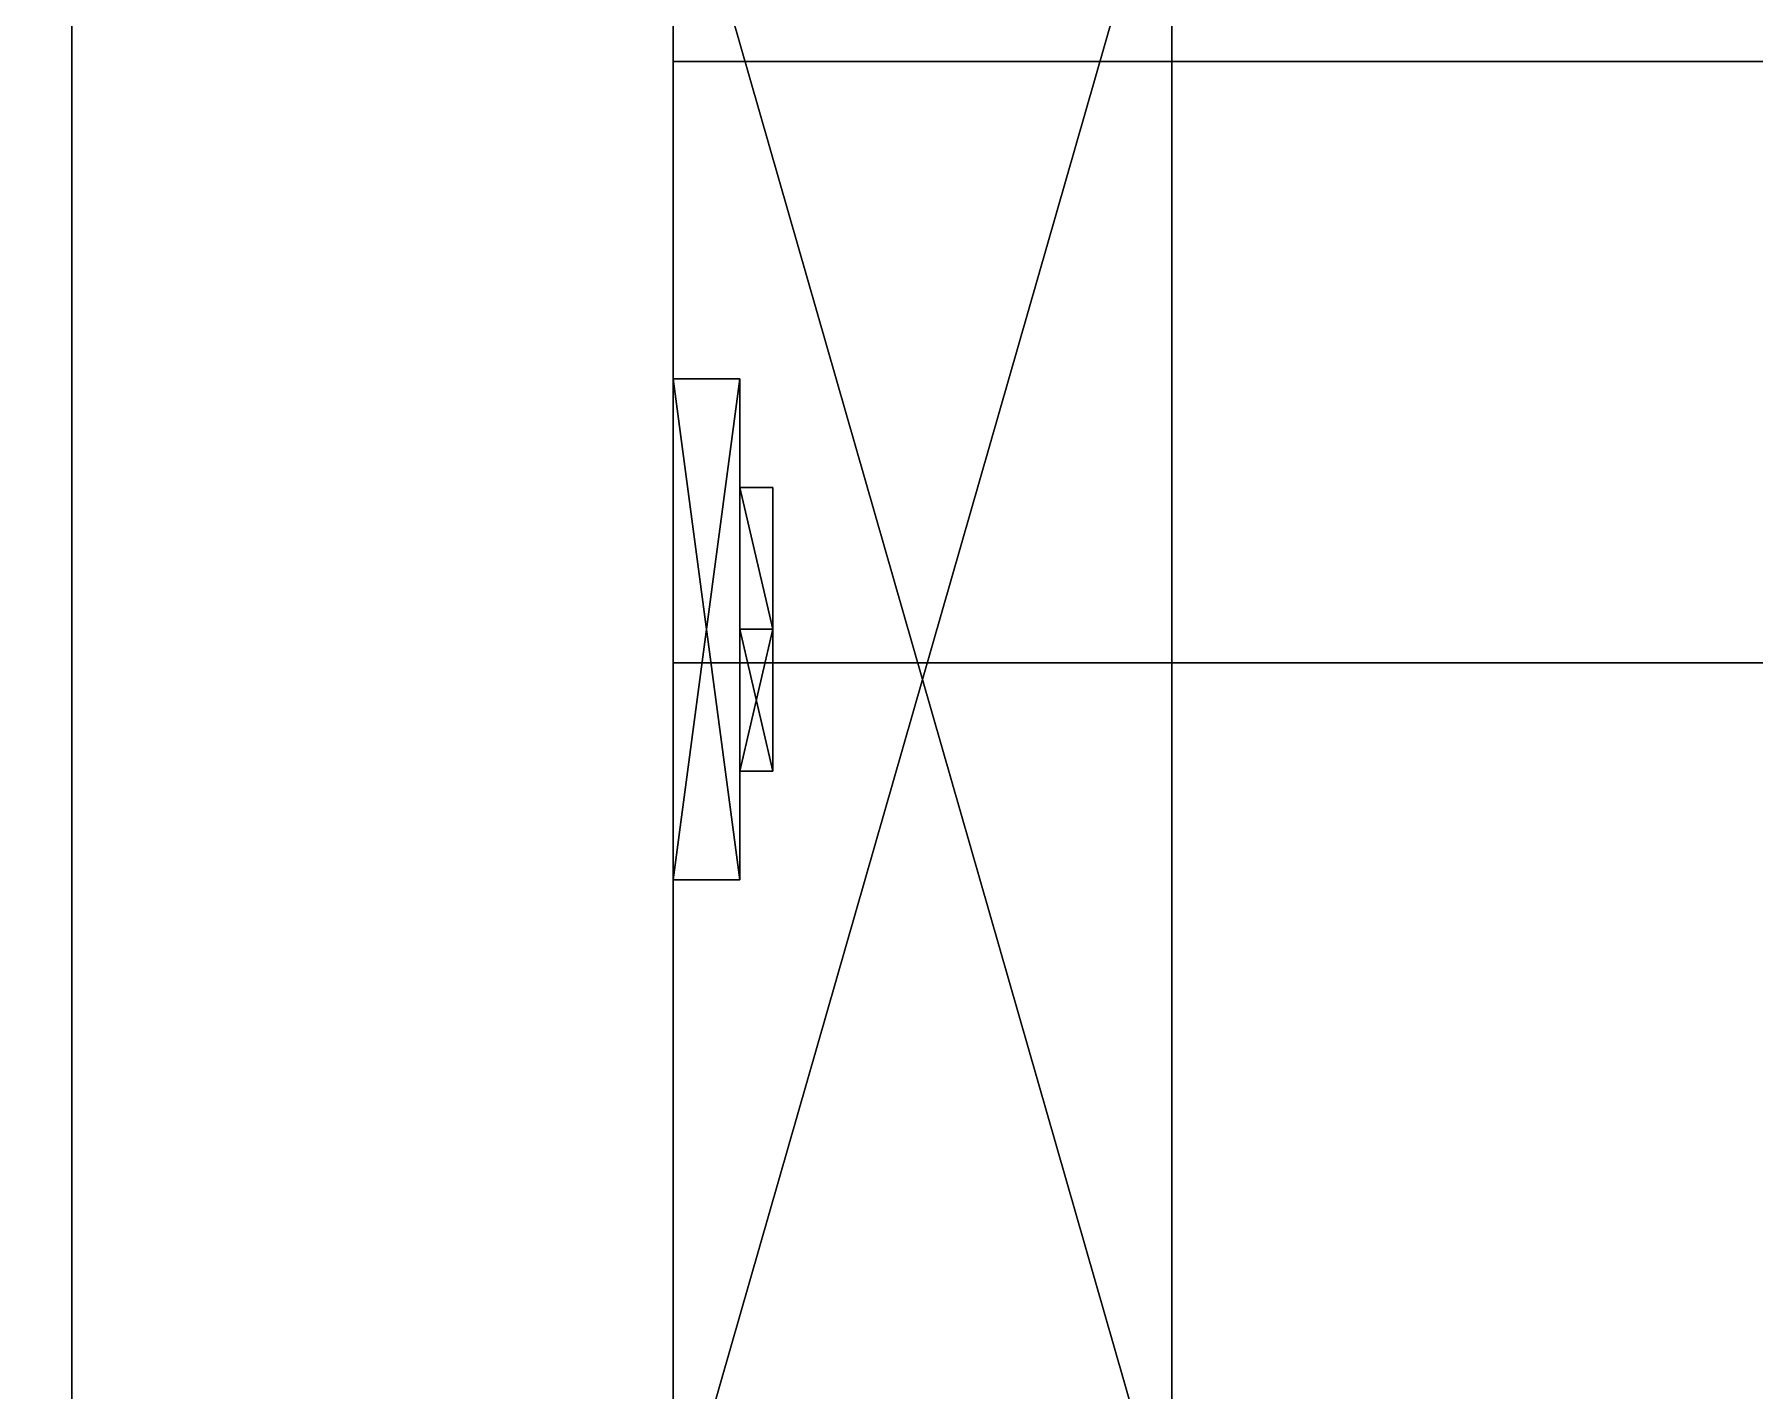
# Model space of a CAD drawing. Extents: x -100 to 4856, y -100 to 4830.
# Drawn here: x 1021.4 to 1072.9, y 520.2 to 560.8 of the extents above; entities that cross this region are included whole.
import ezdxf

# ---------------------------------------------------------------- set-up
doc = ezdxf.new("R2010")
doc.units = 0
for name, color, linetype in [('LAYER0', 7, 'CONTINUOUS'), ('LAYER1160', 253, 'CONTINUOUS'), ('LAYER1162', 253, 'CONTINUOUS'), ('LAYER1164', 253, 'CONTINUOUS'), ('LAYER1166', 253, 'CONTINUOUS'), ('LAYER1168', 253, 'CONTINUOUS'), ('LAYER831', 9, 'CONTINUOUS'), ('LAYER840', 7, 'CONTINUOUS'), ('LAYER844', 7, 'CONTINUOUS'), ('LAYER847', 7, 'CONTINUOUS'), ('LAYER851', 7, 'CONTINUOUS')]:
    doc.layers.add(name, color=color, linetype=linetype)

msp = doc.modelspace()

# ---------------------------------------------------------------- linework, layer by layer
at = {"layer": 'LAYER0', "invisible_edges": 1}
for points in [[(4856, 4830, -5), (-100, -100, -5), (-100, 4830, -5), (4856, 4830, -5)], [(-100, -100, -5), (4856, 4830, -5), (4856, -100, -5), (-100, -100, -5)], [(4856, -100), (-100, 4830), (-100, -100), (4856, -100)], [(-100, 4830), (4856, -100), (4856, 4830), (-100, 4830)]]:
    msp.add_3dface(points, dxfattribs=at)
at = {"layer": 'LAYER1160'}
for points in [[(1040.5, 567.5, 176.2174), (1055.422, 567.5, 176.2174), (1040.5, 515.5, 176.2174), (1040.5, 567.5, 176.2174)], [(1040.5, 515.5, 176.2174), (1055.422, 567.5, 176.2174), (1055.422, 515.5, 176.2174), (1040.5, 515.5, 176.2174)], [(1040.5, 515.5, 189.7826), (1055.422, 515.5, 189.7826), (1040.5, 567.5, 189.7826), (1040.5, 515.5, 189.7826)], [(1040.5, 567.5, 189.7826), (1055.422, 515.5, 189.7826), (1055.422, 567.5, 189.7826), (1040.5, 567.5, 189.7826)], [(1055.422, 567.5, 176.2174), (1055.422, 567.5, 189.7826), (1055.422, 515.5, 176.2174), (1055.422, 567.5, 176.2174)], [(1055.422, 515.5, 176.2174), (1055.422, 567.5, 189.7826), (1055.422, 515.5, 189.7826), (1055.422, 515.5, 176.2174)], [(1042.49, 550.5, 209), (1040.5, 550.5, 209), (1040.5, 535.5, 209), (1042.49, 550.5, 209)], [(1042.49, 550.5, 209), (1040.5, 535.5, 209), (1042.49, 535.5, 209), (1042.49, 550.5, 209)], [(1042.49, 535.5, 157), (1040.5, 535.5, 157), (1040.5, 550.5, 157), (1042.49, 535.5, 157)], [(1042.49, 535.5, 157), (1040.5, 550.5, 157), (1042.49, 550.5, 157), (1042.49, 535.5, 157)], [(1040.5, 550.5, 157), (1040.5, 550.5, 209), (1042.49, 550.5, 209), (1040.5, 550.5, 157)], [(1040.5, 550.5, 157), (1042.49, 550.5, 209), (1042.49, 550.5, 157), (1040.5, 550.5, 157)], [(1042.49, 550.5, 157), (1042.49, 550.5, 209), (1042.49, 535.5, 209), (1042.49, 550.5, 157)], [(1042.49, 550.5, 157), (1042.49, 535.5, 209), (1042.49, 535.5, 157), (1042.49, 550.5, 157)], [(1043.484, 547.2426, 201.087), (1043.484, 543, 196.2909), (1042.49, 547.2426, 201.087), (1043.484, 547.2426, 201.087)], [(1042.49, 547.2426, 201.087), (1043.484, 543, 196.2909), (1042.49, 543, 196.2909), (1042.49, 547.2426, 201.087)], [(1042.49, 543, 205.883), (1042.49, 543, 196.2909), (1042.49, 547.2426, 201.087), (1042.49, 543, 205.883)], [(1042.49, 543, 205.883), (1043.484, 543, 205.883), (1042.49, 547.2426, 201.087), (1042.49, 543, 205.883)], [(1042.49, 547.2426, 201.087), (1043.484, 543, 205.883), (1043.484, 547.2426, 201.087), (1042.49, 547.2426, 201.087)], [(1043.484, 547.2426, 164.913), (1043.484, 543, 160.117), (1042.49, 547.2426, 164.913), (1043.484, 547.2426, 164.913)], [(1042.49, 547.2426, 164.913), (1043.484, 543, 160.117), (1042.49, 543, 160.117), (1042.49, 547.2426, 164.913)], [(1042.49, 543, 169.7091), (1042.49, 543, 160.117), (1042.49, 547.2426, 164.913), (1042.49, 543, 169.7091)], [(1042.49, 543, 169.7091), (1043.484, 543, 169.7091), (1042.49, 547.2426, 164.913), (1042.49, 543, 169.7091)], [(1042.49, 547.2426, 164.913), (1043.484, 543, 169.7091), (1043.484, 547.2426, 164.913), (1042.49, 547.2426, 164.913)], [(1043.484, 543, 205.883), (1043.484, 538.7574, 201.087), (1043.484, 547.2426, 201.087), (1043.484, 543, 205.883)], [(1043.484, 547.2426, 201.087), (1043.484, 538.7574, 201.087), (1043.484, 543, 196.2909), (1043.484, 547.2426, 201.087)], [(1043.484, 543, 169.7091), (1043.484, 538.7574, 164.913), (1043.484, 547.2426, 164.913), (1043.484, 543, 169.7091)], [(1043.484, 547.2426, 164.913), (1043.484, 538.7574, 164.913), (1043.484, 543, 160.117), (1043.484, 547.2426, 164.913)], [(1043.484, 543, 196.2909), (1043.484, 538.7574, 201.087), (1042.49, 543, 196.2909), (1043.484, 543, 196.2909)], [(1042.49, 543, 196.2909), (1043.484, 538.7574, 201.087), (1042.49, 538.7574, 201.087), (1042.49, 543, 196.2909)], [(1043.484, 538.7574, 201.087), (1043.484, 543, 205.883), (1042.49, 538.7574, 201.087), (1043.484, 538.7574, 201.087)], [(1042.49, 538.7574, 201.087), (1043.484, 543, 205.883), (1042.49, 543, 205.883), (1042.49, 538.7574, 201.087)], [(1042.49, 543, 205.883), (1042.49, 538.7574, 201.087), (1042.49, 543, 196.2909), (1042.49, 543, 205.883)], [(1043.484, 543, 160.117), (1043.484, 538.7574, 164.913), (1042.49, 543, 160.117), (1043.484, 543, 160.117)], [(1042.49, 543, 160.117), (1043.484, 538.7574, 164.913), (1042.49, 538.7574, 164.913), (1042.49, 543, 160.117)], [(1043.484, 538.7574, 164.913), (1043.484, 543, 169.7091), (1042.49, 538.7574, 164.913), (1043.484, 538.7574, 164.913)], [(1042.49, 538.7574, 164.913), (1043.484, 543, 169.7091), (1042.49, 543, 169.7091), (1042.49, 538.7574, 164.913)], [(1042.49, 543, 169.7091), (1042.49, 538.7574, 164.913), (1042.49, 543, 160.117), (1042.49, 543, 169.7091)], [(1042.49, 535.5, 209), (1040.5, 535.5, 209), (1040.5, 535.5, 157), (1042.49, 535.5, 209)], [(1042.49, 535.5, 209), (1040.5, 535.5, 157), (1042.49, 535.5, 157), (1042.49, 535.5, 209)]]:
    msp.add_3dface(points, dxfattribs=at)
at = {"layer": 'LAYER1162'}
for points in [[(1040.5, 567.5, 739.7174), (1055.422, 567.5, 739.7174), (1040.5, 515.5, 739.7174), (1040.5, 567.5, 739.7174)], [(1040.5, 515.5, 739.7174), (1055.422, 567.5, 739.7174), (1055.422, 515.5, 739.7174), (1040.5, 515.5, 739.7174)], [(1040.5, 515.5, 753.2826), (1055.422, 515.5, 753.2826), (1040.5, 567.5, 753.2826), (1040.5, 515.5, 753.2826)], [(1040.5, 567.5, 753.2826), (1055.422, 515.5, 753.2826), (1055.422, 567.5, 753.2826), (1040.5, 567.5, 753.2826)], [(1055.422, 567.5, 739.7174), (1055.422, 567.5, 753.2826), (1055.422, 515.5, 739.7174), (1055.422, 567.5, 739.7174)], [(1055.422, 515.5, 739.7174), (1055.422, 567.5, 753.2826), (1055.422, 515.5, 753.2826), (1055.422, 515.5, 739.7174)], [(1042.49, 550.5, 772.5), (1040.5, 550.5, 772.5), (1040.5, 535.5, 772.5), (1042.49, 550.5, 772.5)], [(1042.49, 550.5, 772.5), (1040.5, 535.5, 772.5), (1042.49, 535.5, 772.5), (1042.49, 550.5, 772.5)], [(1042.49, 535.5, 720.5), (1040.5, 535.5, 720.5), (1040.5, 550.5, 720.5), (1042.49, 535.5, 720.5)], [(1042.49, 535.5, 720.5), (1040.5, 550.5, 720.5), (1042.49, 550.5, 720.5), (1042.49, 535.5, 720.5)], [(1040.5, 550.5, 720.5), (1040.5, 550.5, 772.5), (1042.49, 550.5, 772.5), (1040.5, 550.5, 720.5)], [(1040.5, 550.5, 720.5), (1042.49, 550.5, 772.5), (1042.49, 550.5, 720.5), (1040.5, 550.5, 720.5)], [(1042.49, 550.5, 720.5), (1042.49, 550.5, 772.5), (1042.49, 535.5, 772.5), (1042.49, 550.5, 720.5)], [(1042.49, 550.5, 720.5), (1042.49, 535.5, 772.5), (1042.49, 535.5, 720.5), (1042.49, 550.5, 720.5)], [(1043.484, 547.2426, 764.587), (1043.484, 543, 759.791), (1042.49, 547.2426, 764.587), (1043.484, 547.2426, 764.587)], [(1042.49, 547.2426, 764.587), (1043.484, 543, 759.791), (1042.49, 543, 759.791), (1042.49, 547.2426, 764.587)], [(1042.49, 543, 769.383), (1042.49, 543, 759.791), (1042.49, 547.2426, 764.587), (1042.49, 543, 769.383)], [(1042.49, 543, 769.383), (1043.484, 543, 769.383), (1042.49, 547.2426, 764.587), (1042.49, 543, 769.383)], [(1042.49, 547.2426, 764.587), (1043.484, 543, 769.383), (1043.484, 547.2426, 764.587), (1042.49, 547.2426, 764.587)], [(1043.484, 547.2426, 728.413), (1043.484, 543, 723.617), (1042.49, 547.2426, 728.413), (1043.484, 547.2426, 728.413)], [(1042.49, 547.2426, 728.413), (1043.484, 543, 723.617), (1042.49, 543, 723.617), (1042.49, 547.2426, 728.413)], [(1042.49, 543, 733.209), (1042.49, 543, 723.617), (1042.49, 547.2426, 728.413), (1042.49, 543, 733.209)], [(1042.49, 543, 733.209), (1043.484, 543, 733.209), (1042.49, 547.2426, 728.413), (1042.49, 543, 733.209)], [(1042.49, 547.2426, 728.413), (1043.484, 543, 733.209), (1043.484, 547.2426, 728.413), (1042.49, 547.2426, 728.413)], [(1043.484, 543, 769.383), (1043.484, 538.7574, 764.587), (1043.484, 547.2426, 764.587), (1043.484, 543, 769.383)], [(1043.484, 547.2426, 764.587), (1043.484, 538.7574, 764.587), (1043.484, 543, 759.791), (1043.484, 547.2426, 764.587)], [(1043.484, 543, 733.209), (1043.484, 538.7574, 728.413), (1043.484, 547.2426, 728.413), (1043.484, 543, 733.209)], [(1043.484, 547.2426, 728.413), (1043.484, 538.7574, 728.413), (1043.484, 543, 723.617), (1043.484, 547.2426, 728.413)], [(1043.484, 543, 759.791), (1043.484, 538.7574, 764.587), (1042.49, 543, 759.791), (1043.484, 543, 759.791)], [(1042.49, 543, 759.791), (1043.484, 538.7574, 764.587), (1042.49, 538.7574, 764.587), (1042.49, 543, 759.791)], [(1043.484, 538.7574, 764.587), (1043.484, 543, 769.383), (1042.49, 538.7574, 764.587), (1043.484, 538.7574, 764.587)], [(1042.49, 538.7574, 764.587), (1043.484, 543, 769.383), (1042.49, 543, 769.383), (1042.49, 538.7574, 764.587)], [(1042.49, 543, 769.383), (1042.49, 538.7574, 764.587), (1042.49, 543, 759.791), (1042.49, 543, 769.383)], [(1043.484, 543, 723.617), (1043.484, 538.7574, 728.413), (1042.49, 543, 723.617), (1043.484, 543, 723.617)], [(1042.49, 543, 723.617), (1043.484, 538.7574, 728.413), (1042.49, 538.7574, 728.413), (1042.49, 543, 723.617)], [(1043.484, 538.7574, 728.413), (1043.484, 543, 733.209), (1042.49, 538.7574, 728.413), (1043.484, 538.7574, 728.413)], [(1042.49, 538.7574, 728.413), (1043.484, 543, 733.209), (1042.49, 543, 733.209), (1042.49, 538.7574, 728.413)], [(1042.49, 543, 733.209), (1042.49, 538.7574, 728.413), (1042.49, 543, 723.617), (1042.49, 543, 733.209)], [(1042.49, 535.5, 772.5), (1040.5, 535.5, 772.5), (1040.5, 535.5, 720.5), (1042.49, 535.5, 772.5)], [(1042.49, 535.5, 772.5), (1040.5, 535.5, 720.5), (1042.49, 535.5, 720.5), (1042.49, 535.5, 772.5)]]:
    msp.add_3dface(points, dxfattribs=at)
at = {"layer": 'LAYER1164'}
for points in [[(1040.5, 567.5, 1303.217), (1055.422, 567.5, 1303.217), (1040.5, 515.5, 1303.217), (1040.5, 567.5, 1303.217)], [(1040.5, 515.5, 1303.217), (1055.422, 567.5, 1303.217), (1055.422, 515.5, 1303.217), (1040.5, 515.5, 1303.217)], [(1040.5, 515.5, 1316.783), (1055.422, 515.5, 1316.783), (1040.5, 567.5, 1316.783), (1040.5, 515.5, 1316.783)], [(1040.5, 567.5, 1316.783), (1055.422, 515.5, 1316.783), (1055.422, 567.5, 1316.783), (1040.5, 567.5, 1316.783)], [(1055.422, 567.5, 1303.217), (1055.422, 567.5, 1316.783), (1055.422, 515.5, 1303.217), (1055.422, 567.5, 1303.217)], [(1055.422, 515.5, 1303.217), (1055.422, 567.5, 1316.783), (1055.422, 515.5, 1316.783), (1055.422, 515.5, 1303.217)], [(1042.49, 550.5, 1336), (1040.5, 550.5, 1336), (1040.5, 535.5, 1336), (1042.49, 550.5, 1336)], [(1042.49, 550.5, 1336), (1040.5, 535.5, 1336), (1042.49, 535.5, 1336), (1042.49, 550.5, 1336)], [(1042.49, 535.5, 1284), (1040.5, 535.5, 1284), (1040.5, 550.5, 1284), (1042.49, 535.5, 1284)], [(1042.49, 535.5, 1284), (1040.5, 550.5, 1284), (1042.49, 550.5, 1284), (1042.49, 535.5, 1284)], [(1040.5, 550.5, 1284), (1040.5, 550.5, 1336), (1042.49, 550.5, 1336), (1040.5, 550.5, 1284)], [(1040.5, 550.5, 1284), (1042.49, 550.5, 1336), (1042.49, 550.5, 1284), (1040.5, 550.5, 1284)], [(1042.49, 550.5, 1284), (1042.49, 550.5, 1336), (1042.49, 535.5, 1336), (1042.49, 550.5, 1284)], [(1042.49, 550.5, 1284), (1042.49, 535.5, 1336), (1042.49, 535.5, 1284), (1042.49, 550.5, 1284)], [(1043.484, 547.2426, 1328.087), (1043.484, 543, 1323.291), (1042.49, 547.2426, 1328.087), (1043.484, 547.2426, 1328.087)], [(1042.49, 547.2426, 1328.087), (1043.484, 543, 1323.291), (1042.49, 543, 1323.291), (1042.49, 547.2426, 1328.087)], [(1042.49, 543, 1332.883), (1042.49, 543, 1323.291), (1042.49, 547.2426, 1328.087), (1042.49, 543, 1332.883)], [(1042.49, 543, 1332.883), (1043.484, 543, 1332.883), (1042.49, 547.2426, 1328.087), (1042.49, 543, 1332.883)], [(1042.49, 547.2426, 1328.087), (1043.484, 543, 1332.883), (1043.484, 547.2426, 1328.087), (1042.49, 547.2426, 1328.087)], [(1043.484, 547.2426, 1291.913), (1043.484, 543, 1287.117), (1042.49, 547.2426, 1291.913), (1043.484, 547.2426, 1291.913)], [(1042.49, 547.2426, 1291.913), (1043.484, 543, 1287.117), (1042.49, 543, 1287.117), (1042.49, 547.2426, 1291.913)], [(1042.49, 543, 1296.709), (1042.49, 543, 1287.117), (1042.49, 547.2426, 1291.913), (1042.49, 543, 1296.709)], [(1042.49, 543, 1296.709), (1043.484, 543, 1296.709), (1042.49, 547.2426, 1291.913), (1042.49, 543, 1296.709)], [(1042.49, 547.2426, 1291.913), (1043.484, 543, 1296.709), (1043.484, 547.2426, 1291.913), (1042.49, 547.2426, 1291.913)], [(1043.484, 543, 1332.883), (1043.484, 538.7574, 1328.087), (1043.484, 547.2426, 1328.087), (1043.484, 543, 1332.883)], [(1043.484, 547.2426, 1328.087), (1043.484, 538.7574, 1328.087), (1043.484, 543, 1323.291), (1043.484, 547.2426, 1328.087)], [(1043.484, 543, 1296.709), (1043.484, 538.7574, 1291.913), (1043.484, 547.2426, 1291.913), (1043.484, 543, 1296.709)], [(1043.484, 547.2426, 1291.913), (1043.484, 538.7574, 1291.913), (1043.484, 543, 1287.117), (1043.484, 547.2426, 1291.913)], [(1043.484, 543, 1323.291), (1043.484, 538.7574, 1328.087), (1042.49, 543, 1323.291), (1043.484, 543, 1323.291)], [(1042.49, 543, 1323.291), (1043.484, 538.7574, 1328.087), (1042.49, 538.7574, 1328.087), (1042.49, 543, 1323.291)], [(1043.484, 538.7574, 1328.087), (1043.484, 543, 1332.883), (1042.49, 538.7574, 1328.087), (1043.484, 538.7574, 1328.087)], [(1042.49, 538.7574, 1328.087), (1043.484, 543, 1332.883), (1042.49, 543, 1332.883), (1042.49, 538.7574, 1328.087)], [(1042.49, 543, 1332.883), (1042.49, 538.7574, 1328.087), (1042.49, 543, 1323.291), (1042.49, 543, 1332.883)], [(1043.484, 543, 1287.117), (1043.484, 538.7574, 1291.913), (1042.49, 543, 1287.117), (1043.484, 543, 1287.117)], [(1042.49, 543, 1287.117), (1043.484, 538.7574, 1291.913), (1042.49, 538.7574, 1291.913), (1042.49, 543, 1287.117)], [(1043.484, 538.7574, 1291.913), (1043.484, 543, 1296.709), (1042.49, 538.7574, 1291.913), (1043.484, 538.7574, 1291.913)], [(1042.49, 538.7574, 1291.913), (1043.484, 543, 1296.709), (1042.49, 543, 1296.709), (1042.49, 538.7574, 1291.913)], [(1042.49, 543, 1296.709), (1042.49, 538.7574, 1291.913), (1042.49, 543, 1287.117), (1042.49, 543, 1296.709)], [(1042.49, 535.5, 1336), (1040.5, 535.5, 1336), (1040.5, 535.5, 1284), (1042.49, 535.5, 1336)], [(1042.49, 535.5, 1336), (1040.5, 535.5, 1284), (1042.49, 535.5, 1284), (1042.49, 535.5, 1336)]]:
    msp.add_3dface(points, dxfattribs=at)
at = {"layer": 'LAYER1166'}
for points in [[(1040.5, 567.5, 1866.717), (1055.422, 567.5, 1866.717), (1040.5, 515.5, 1866.717), (1040.5, 567.5, 1866.717)], [(1040.5, 515.5, 1866.717), (1055.422, 567.5, 1866.717), (1055.422, 515.5, 1866.717), (1040.5, 515.5, 1866.717)], [(1040.5, 515.5, 1880.283), (1055.422, 515.5, 1880.283), (1040.5, 567.5, 1880.283), (1040.5, 515.5, 1880.283)], [(1040.5, 567.5, 1880.283), (1055.422, 515.5, 1880.283), (1055.422, 567.5, 1880.283), (1040.5, 567.5, 1880.283)], [(1055.422, 567.5, 1866.717), (1055.422, 567.5, 1880.283), (1055.422, 515.5, 1866.717), (1055.422, 567.5, 1866.717)], [(1055.422, 515.5, 1866.717), (1055.422, 567.5, 1880.283), (1055.422, 515.5, 1880.283), (1055.422, 515.5, 1866.717)], [(1042.49, 550.5, 1899.5), (1040.5, 550.5, 1899.5), (1040.5, 535.5, 1899.5), (1042.49, 550.5, 1899.5)], [(1042.49, 550.5, 1899.5), (1040.5, 535.5, 1899.5), (1042.49, 535.5, 1899.5), (1042.49, 550.5, 1899.5)], [(1042.49, 535.5, 1847.5), (1040.5, 535.5, 1847.5), (1040.5, 550.5, 1847.5), (1042.49, 535.5, 1847.5)], [(1042.49, 535.5, 1847.5), (1040.5, 550.5, 1847.5), (1042.49, 550.5, 1847.5), (1042.49, 535.5, 1847.5)], [(1040.5, 550.5, 1847.5), (1040.5, 550.5, 1899.5), (1042.49, 550.5, 1899.5), (1040.5, 550.5, 1847.5)], [(1040.5, 550.5, 1847.5), (1042.49, 550.5, 1899.5), (1042.49, 550.5, 1847.5), (1040.5, 550.5, 1847.5)], [(1042.49, 550.5, 1847.5), (1042.49, 550.5, 1899.5), (1042.49, 535.5, 1899.5), (1042.49, 550.5, 1847.5)], [(1042.49, 550.5, 1847.5), (1042.49, 535.5, 1899.5), (1042.49, 535.5, 1847.5), (1042.49, 550.5, 1847.5)], [(1043.484, 547.2426, 1891.587), (1043.484, 543, 1886.791), (1042.49, 547.2426, 1891.587), (1043.484, 547.2426, 1891.587)], [(1042.49, 547.2426, 1891.587), (1043.484, 543, 1886.791), (1042.49, 543, 1886.791), (1042.49, 547.2426, 1891.587)], [(1042.49, 543, 1896.383), (1042.49, 543, 1886.791), (1042.49, 547.2426, 1891.587), (1042.49, 543, 1896.383)], [(1042.49, 543, 1896.383), (1043.484, 543, 1896.383), (1042.49, 547.2426, 1891.587), (1042.49, 543, 1896.383)], [(1042.49, 547.2426, 1891.587), (1043.484, 543, 1896.383), (1043.484, 547.2426, 1891.587), (1042.49, 547.2426, 1891.587)], [(1043.484, 547.2426, 1855.413), (1043.484, 543, 1850.617), (1042.49, 547.2426, 1855.413), (1043.484, 547.2426, 1855.413)], [(1042.49, 547.2426, 1855.413), (1043.484, 543, 1850.617), (1042.49, 543, 1850.617), (1042.49, 547.2426, 1855.413)], [(1042.49, 543, 1860.209), (1042.49, 543, 1850.617), (1042.49, 547.2426, 1855.413), (1042.49, 543, 1860.209)], [(1042.49, 543, 1860.209), (1043.484, 543, 1860.209), (1042.49, 547.2426, 1855.413), (1042.49, 543, 1860.209)], [(1042.49, 547.2426, 1855.413), (1043.484, 543, 1860.209), (1043.484, 547.2426, 1855.413), (1042.49, 547.2426, 1855.413)], [(1043.484, 543, 1896.383), (1043.484, 538.7574, 1891.587), (1043.484, 547.2426, 1891.587), (1043.484, 543, 1896.383)], [(1043.484, 547.2426, 1891.587), (1043.484, 538.7574, 1891.587), (1043.484, 543, 1886.791), (1043.484, 547.2426, 1891.587)], [(1043.484, 543, 1860.209), (1043.484, 538.7574, 1855.413), (1043.484, 547.2426, 1855.413), (1043.484, 543, 1860.209)], [(1043.484, 547.2426, 1855.413), (1043.484, 538.7574, 1855.413), (1043.484, 543, 1850.617), (1043.484, 547.2426, 1855.413)], [(1043.484, 543, 1886.791), (1043.484, 538.7574, 1891.587), (1042.49, 543, 1886.791), (1043.484, 543, 1886.791)], [(1042.49, 543, 1886.791), (1043.484, 538.7574, 1891.587), (1042.49, 538.7574, 1891.587), (1042.49, 543, 1886.791)], [(1043.484, 538.7574, 1891.587), (1043.484, 543, 1896.383), (1042.49, 538.7574, 1891.587), (1043.484, 538.7574, 1891.587)], [(1042.49, 538.7574, 1891.587), (1043.484, 543, 1896.383), (1042.49, 543, 1896.383), (1042.49, 538.7574, 1891.587)], [(1042.49, 543, 1896.383), (1042.49, 538.7574, 1891.587), (1042.49, 543, 1886.791), (1042.49, 543, 1896.383)], [(1043.484, 543, 1850.617), (1043.484, 538.7574, 1855.413), (1042.49, 543, 1850.617), (1043.484, 543, 1850.617)], [(1042.49, 543, 1850.617), (1043.484, 538.7574, 1855.413), (1042.49, 538.7574, 1855.413), (1042.49, 543, 1850.617)], [(1043.484, 538.7574, 1855.413), (1043.484, 543, 1860.209), (1042.49, 538.7574, 1855.413), (1043.484, 538.7574, 1855.413)], [(1042.49, 538.7574, 1855.413), (1043.484, 543, 1860.209), (1042.49, 543, 1860.209), (1042.49, 538.7574, 1855.413)], [(1042.49, 543, 1860.209), (1042.49, 538.7574, 1855.413), (1042.49, 543, 1850.617), (1042.49, 543, 1860.209)], [(1042.49, 535.5, 1899.5), (1040.5, 535.5, 1899.5), (1040.5, 535.5, 1847.5), (1042.49, 535.5, 1899.5)], [(1042.49, 535.5, 1899.5), (1040.5, 535.5, 1847.5), (1042.49, 535.5, 1847.5), (1042.49, 535.5, 1899.5)]]:
    msp.add_3dface(points, dxfattribs=at)
at = {"layer": 'LAYER1168'}
for points in [[(1040.5, 567.5, 2430.217), (1055.422, 567.5, 2430.217), (1040.5, 515.5, 2430.217), (1040.5, 567.5, 2430.217)], [(1040.5, 515.5, 2430.217), (1055.422, 567.5, 2430.217), (1055.422, 515.5, 2430.217), (1040.5, 515.5, 2430.217)], [(1040.5, 515.5, 2443.783), (1055.422, 515.5, 2443.783), (1040.5, 567.5, 2443.783), (1040.5, 515.5, 2443.783)], [(1040.5, 567.5, 2443.783), (1055.422, 515.5, 2443.783), (1055.422, 567.5, 2443.783), (1040.5, 567.5, 2443.783)], [(1055.422, 567.5, 2430.217), (1055.422, 567.5, 2443.783), (1055.422, 515.5, 2430.217), (1055.422, 567.5, 2430.217)], [(1055.422, 515.5, 2430.217), (1055.422, 567.5, 2443.783), (1055.422, 515.5, 2443.783), (1055.422, 515.5, 2430.217)], [(1042.49, 550.5, 2463), (1040.5, 550.5, 2463), (1040.5, 535.5, 2463), (1042.49, 550.5, 2463)], [(1042.49, 550.5, 2463), (1040.5, 535.5, 2463), (1042.49, 535.5, 2463), (1042.49, 550.5, 2463)], [(1042.49, 535.5, 2411), (1040.5, 535.5, 2411), (1040.5, 550.5, 2411), (1042.49, 535.5, 2411)], [(1042.49, 535.5, 2411), (1040.5, 550.5, 2411), (1042.49, 550.5, 2411), (1042.49, 535.5, 2411)], [(1040.5, 550.5, 2411), (1040.5, 550.5, 2463), (1042.49, 550.5, 2463), (1040.5, 550.5, 2411)], [(1040.5, 550.5, 2411), (1042.49, 550.5, 2463), (1042.49, 550.5, 2411), (1040.5, 550.5, 2411)], [(1042.49, 550.5, 2411), (1042.49, 550.5, 2463), (1042.49, 535.5, 2463), (1042.49, 550.5, 2411)], [(1042.49, 550.5, 2411), (1042.49, 535.5, 2463), (1042.49, 535.5, 2411), (1042.49, 550.5, 2411)], [(1043.484, 547.2426, 2455.087), (1043.484, 543, 2450.291), (1042.49, 547.2426, 2455.087), (1043.484, 547.2426, 2455.087)], [(1042.49, 547.2426, 2455.087), (1043.484, 543, 2450.291), (1042.49, 543, 2450.291), (1042.49, 547.2426, 2455.087)], [(1042.49, 543, 2459.883), (1042.49, 543, 2450.291), (1042.49, 547.2426, 2455.087), (1042.49, 543, 2459.883)], [(1042.49, 543, 2459.883), (1043.484, 543, 2459.883), (1042.49, 547.2426, 2455.087), (1042.49, 543, 2459.883)], [(1042.49, 547.2426, 2455.087), (1043.484, 543, 2459.883), (1043.484, 547.2426, 2455.087), (1042.49, 547.2426, 2455.087)], [(1043.484, 547.2426, 2418.913), (1043.484, 543, 2414.117), (1042.49, 547.2426, 2418.913), (1043.484, 547.2426, 2418.913)], [(1042.49, 547.2426, 2418.913), (1043.484, 543, 2414.117), (1042.49, 543, 2414.117), (1042.49, 547.2426, 2418.913)], [(1042.49, 543, 2423.709), (1042.49, 543, 2414.117), (1042.49, 547.2426, 2418.913), (1042.49, 543, 2423.709)], [(1042.49, 543, 2423.709), (1043.484, 543, 2423.709), (1042.49, 547.2426, 2418.913), (1042.49, 543, 2423.709)], [(1042.49, 547.2426, 2418.913), (1043.484, 543, 2423.709), (1043.484, 547.2426, 2418.913), (1042.49, 547.2426, 2418.913)], [(1043.484, 543, 2459.883), (1043.484, 538.7574, 2455.087), (1043.484, 547.2426, 2455.087), (1043.484, 543, 2459.883)], [(1043.484, 547.2426, 2455.087), (1043.484, 538.7574, 2455.087), (1043.484, 543, 2450.291), (1043.484, 547.2426, 2455.087)], [(1043.484, 543, 2423.709), (1043.484, 538.7574, 2418.913), (1043.484, 547.2426, 2418.913), (1043.484, 543, 2423.709)], [(1043.484, 547.2426, 2418.913), (1043.484, 538.7574, 2418.913), (1043.484, 543, 2414.117), (1043.484, 547.2426, 2418.913)], [(1043.484, 543, 2450.291), (1043.484, 538.7574, 2455.087), (1042.49, 543, 2450.291), (1043.484, 543, 2450.291)], [(1042.49, 543, 2450.291), (1043.484, 538.7574, 2455.087), (1042.49, 538.7574, 2455.087), (1042.49, 543, 2450.291)], [(1043.484, 538.7574, 2455.087), (1043.484, 543, 2459.883), (1042.49, 538.7574, 2455.087), (1043.484, 538.7574, 2455.087)], [(1042.49, 538.7574, 2455.087), (1043.484, 543, 2459.883), (1042.49, 543, 2459.883), (1042.49, 538.7574, 2455.087)], [(1042.49, 543, 2459.883), (1042.49, 538.7574, 2455.087), (1042.49, 543, 2450.291), (1042.49, 543, 2459.883)], [(1043.484, 543, 2414.117), (1043.484, 538.7574, 2418.913), (1042.49, 543, 2414.117), (1043.484, 543, 2414.117)], [(1042.49, 543, 2414.117), (1043.484, 538.7574, 2418.913), (1042.49, 538.7574, 2418.913), (1042.49, 543, 2414.117)], [(1043.484, 538.7574, 2418.913), (1043.484, 543, 2423.709), (1042.49, 538.7574, 2418.913), (1043.484, 538.7574, 2418.913)], [(1042.49, 538.7574, 2418.913), (1043.484, 543, 2423.709), (1042.49, 543, 2423.709), (1042.49, 538.7574, 2418.913)], [(1042.49, 543, 2423.709), (1042.49, 538.7574, 2418.913), (1042.49, 543, 2414.117), (1042.49, 543, 2423.709)], [(1042.49, 535.5, 2463), (1040.5, 535.5, 2463), (1040.5, 535.5, 2411), (1042.49, 535.5, 2463)], [(1042.49, 535.5, 2463), (1040.5, 535.5, 2411), (1042.49, 535.5, 2411), (1042.49, 535.5, 2463)]]:
    msp.add_3dface(points, dxfattribs=at)
at = {"layer": 'LAYER831', "invisible_edges": 1}
for points in [[(1022.5, 500), (1004.5, 600), (1022.5, 600), (1022.5, 500)], [(1004.5, 600), (1022.5, 500), (1004.5, 500), (1004.5, 600)], [(1004.5, 500, 2645), (1022.5, 600, 2645), (1004.5, 600, 2645), (1004.5, 500, 2645)], [(1022.5, 600, 2645), (1004.5, 500, 2645), (1022.5, 500, 2645), (1022.5, 600, 2645)], [(1022.5, 600, 2645), (1022.5, 500), (1022.5, 600), (1022.5, 600, 2645)], [(1022.5, 500), (1022.5, 600, 2645), (1022.5, 500, 2645), (1022.5, 500)]]:
    msp.add_3dface(points, dxfattribs=at)
at = {"layer": 'LAYER840', "invisible_edges": 1}
for points in [[(1040.5, 20), (1022.5, 580), (1040.5, 580), (1040.5, 20)], [(1022.5, 580), (1040.5, 20), (1022.5, 20), (1022.5, 580)], [(1022.5, 20, 2540), (1040.5, 580, 2540), (1022.5, 580, 2540), (1022.5, 20, 2540)], [(1040.5, 580, 2540), (1022.5, 20, 2540), (1040.5, 20, 2540), (1040.5, 580, 2540)], [(1022.5, 580), (1022.5, 20, 2540), (1022.5, 580, 2540), (1022.5, 580)], [(1022.5, 20, 2540), (1022.5, 580), (1022.5, 20), (1022.5, 20, 2540)], [(1040.5, 20), (1040.5, 580, 2540), (1040.5, 20, 2540), (1040.5, 20)], [(1040.5, 580, 2540), (1040.5, 20), (1040.5, 580), (1040.5, 580, 2540)]]:
    msp.add_3dface(points, dxfattribs=at)
at = {"layer": 'LAYER844', "invisible_edges": 1}
for points in [[(1040.5, 20, 80), (1824.5, 580, 80), (1824.5, 20, 80), (1040.5, 20, 80)], [(1824.5, 580, 80), (1040.5, 20, 80), (1040.5, 580, 80), (1824.5, 580, 80)], [(1040.5, 20, 80), (1040.5, 580, 98), (1040.5, 580, 80), (1040.5, 20, 80)], [(1040.5, 580, 98), (1040.5, 20, 80), (1040.5, 20, 98), (1040.5, 580, 98)], [(1040.5, 580, 98), (1824.5, 20, 98), (1824.5, 580, 98), (1040.5, 580, 98)], [(1824.5, 20, 98), (1040.5, 580, 98), (1040.5, 20, 98), (1824.5, 20, 98)]]:
    msp.add_3dface(points, dxfattribs=at)
at = {"layer": 'LAYER847', "invisible_edges": 1}
for points in [[(1040.5, 560), (1824.5, 542), (1040.5, 542), (1040.5, 560)], [(1824.5, 542), (1040.5, 560), (1824.5, 560), (1824.5, 542)], [(1040.5, 542, 80), (1040.5, 560), (1040.5, 542), (1040.5, 542, 80)], [(1040.5, 560), (1040.5, 542, 80), (1040.5, 560, 80), (1040.5, 560)], [(1824.5, 560, 80), (1040.5, 542, 80), (1824.5, 542, 80), (1824.5, 560, 80)], [(1040.5, 542, 80), (1824.5, 560, 80), (1040.5, 560, 80), (1040.5, 542, 80)], [(1040.5, 560), (1824.5, 560, 80), (1824.5, 560), (1040.5, 560)], [(1824.5, 560, 80), (1040.5, 560), (1040.5, 560, 80), (1824.5, 560, 80)], [(1040.5, 542, 80), (1824.5, 542), (1824.5, 542, 80), (1040.5, 542, 80)], [(1824.5, 542), (1040.5, 542, 80), (1040.5, 542), (1824.5, 542)]]:
    msp.add_3dface(points, dxfattribs=at)
at = {"layer": 'LAYER851', "invisible_edges": 1}
for points in [[(1824.5, 20, 2539), (1040.5, 580, 2539), (1040.5, 20, 2539), (1824.5, 20, 2539)], [(1040.5, 580, 2539), (1824.5, 20, 2539), (1824.5, 580, 2539), (1040.5, 580, 2539)], [(1040.5, 20, 2521), (1040.5, 580, 2539), (1040.5, 580, 2521), (1040.5, 20, 2521)], [(1040.5, 580, 2539), (1040.5, 20, 2521), (1040.5, 20, 2539), (1040.5, 580, 2539)], [(1824.5, 580, 2521), (1040.5, 20, 2521), (1040.5, 580, 2521), (1824.5, 580, 2521)], [(1040.5, 20, 2521), (1824.5, 580, 2521), (1824.5, 20, 2521), (1040.5, 20, 2521)]]:
    msp.add_3dface(points, dxfattribs=at)

doc.saveas('drawing.dxf')
